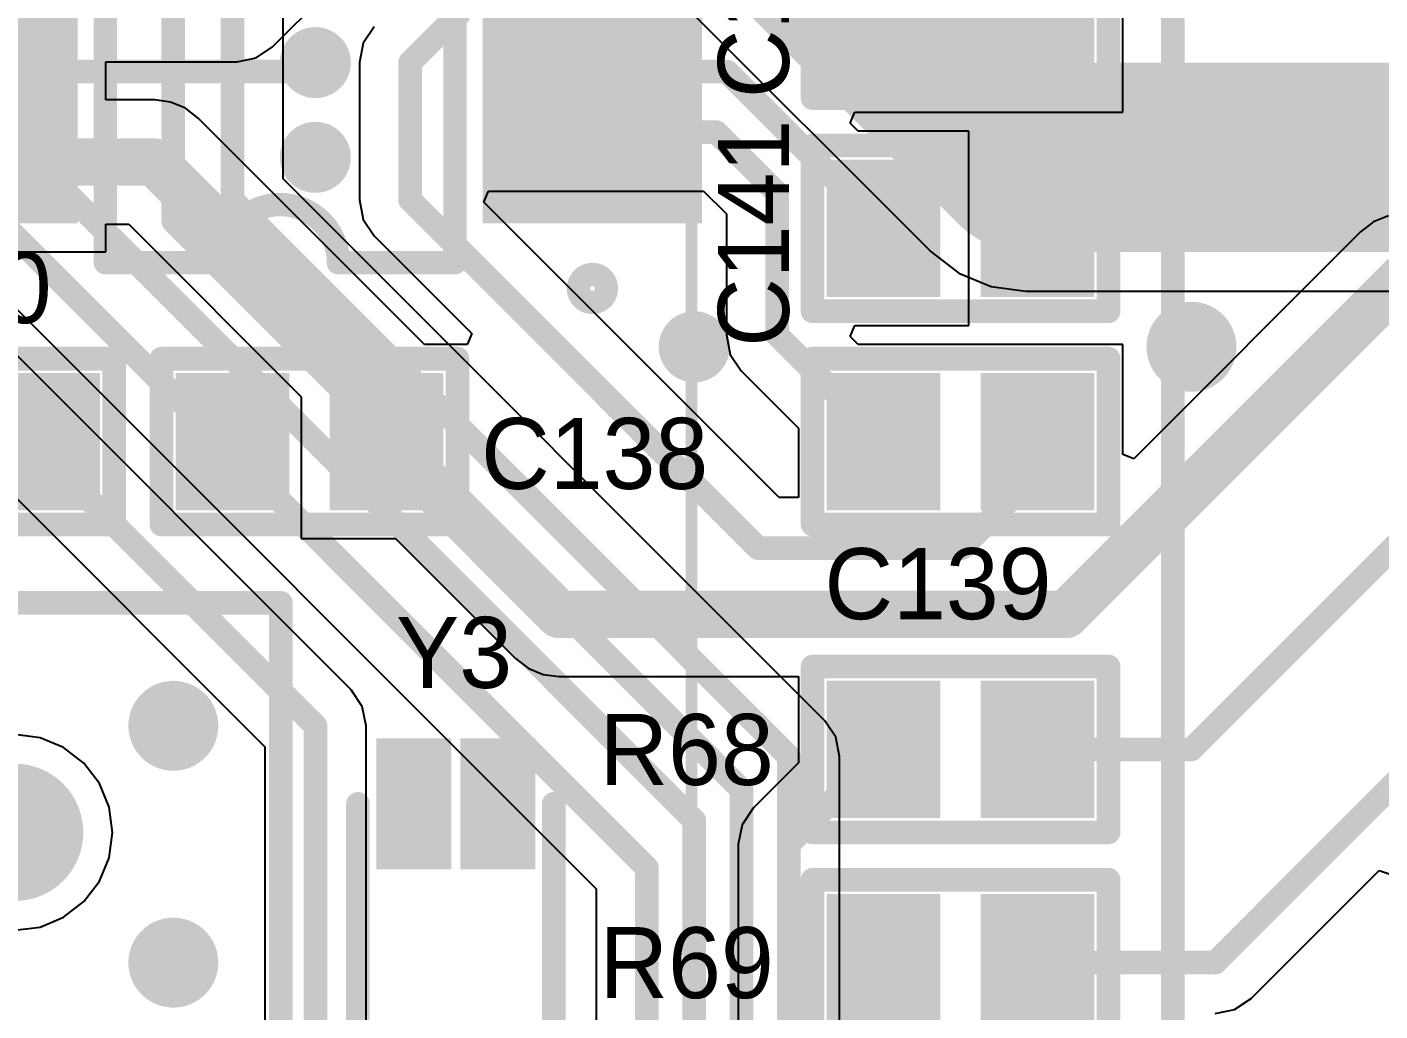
# Model space of a CAD drawing. Extents: x 1012 to 1122, y 1012 to 1122.
# Drawn here: x 1092.15 to 1106.67, y 1096.76 to 1107.31 of the extents above; entities that cross this region are included whole.
import ezdxf

# ---------------------------------------------------------------- set-up
doc = ezdxf.new("R2010")
doc.units = 0
doc.layers.get('0').update_dxf_attribs({"linetype": 'CONTINUOUS'})
for name, color, linetype in [('BOTTOMLAYER', 5, 'CONTINUOUS'), ('BOTTOMSOLDER', 6, 'CONTINUOUS'), ('MULTILAYER', 9, 'CONTINUOUS'), ('TOPLAYER', 1, 'CONTINUOUS'), ('TOPOVERLAY', 2, 'CONTINUOUS'), ('TOPPASTE', 8, 'CONTINUOUS'), ('TOPSOLDER', 216, 'CONTINUOUS')]:
    doc.layers.add(name, color=color, linetype=linetype)

# ---------------------------------------------------------------- blocks, each defined once
blk = doc.blocks.new('CC0603_85')
at = {"layer": 'TOPLAYER'}
for points in [[(-0.508, -0.635), (0.508, -0.635), (-0.508, 0.635), (0.508, 0.635)], [(1.143, -0.635), (2.159, -0.635), (1.143, 0.635), (2.159, 0.635)]]:
    blk.add_solid(points, dxfattribs=at)
at = {"layer": 'TOPOVERLAY', "const_width": 0.254}
for points in [[(-0.762, 0.889), (-0.508, 0.889)], [(-0.762, -0.889), (-0.762, 0.889)], [(-0.508, 0.889), (2.413, 0.889)], [(2.413, -0.889), (2.413, 0.889)], [(-0.762, -0.889), (2.413, -0.889)]]:
    blk.add_lwpolyline(points, dxfattribs=at)
at = {"layer": 'TOPOVERLAY', "const_width": 0.127}
for points in [[(-0.8255, 0.889, 1), (-0.6985, 0.889, 1)], [(-0.8255, 0.889, 1), (-0.6985, 0.889, 1)], [(-0.5715, 0.889, 1), (-0.4445, 0.889, 1)], [(-0.5715, 0.889, 1), (-0.4445, 0.889, 1)], [(2.3495, 0.889, 1), (2.4765, 0.889, 1)], [(2.3495, 0.889, 1), (2.4765, 0.889, 1)], [(-0.8255, -0.889, 1), (-0.6985, -0.889, 1)], [(-0.8255, -0.889, 1), (-0.6985, -0.889, 1)], [(2.3495, -0.889, 1), (2.4765, -0.889, 1)], [(2.3495, -0.889, 1), (2.4765, -0.889, 1)]]:
    blk.add_lwpolyline(points, format="xyb", close=True, dxfattribs=at)
at = {"layer": 'TOPPASTE'}
for points in [[(-0.508, -0.635), (0.508, -0.635), (-0.508, 0.635), (0.508, 0.635)], [(1.143, -0.635), (2.159, -0.635), (1.143, 0.635), (2.159, 0.635)]]:
    blk.add_solid(points, dxfattribs=at)
at = {"layer": 'TOPSOLDER'}
for points in [[(-0.6096, -0.7366), (0.6096, -0.7366), (-0.6096, 0.7366), (0.6096, 0.7366)], [(1.0414, -0.7366), (2.2606, -0.7366), (1.0414, 0.7366), (2.2606, 0.7366)]]:
    blk.add_solid(points, dxfattribs=at)
blk = doc.blocks.new('CC0603_90')
at = {"layer": 'TOPLAYER'}
for points in [[(-0.508, -0.635), (0.508, -0.635), (-0.508, 0.635), (0.508, 0.635)], [(1.143, -0.635), (2.159, -0.635), (1.143, 0.635), (2.159, 0.635)]]:
    blk.add_solid(points, dxfattribs=at)
at = {"layer": 'TOPOVERLAY', "const_width": 0.254}
for points in [[(-0.762, 0.889), (-0.762, -0.889)], [(-0.508, 0.889), (-0.762, 0.889)], [(2.413, 0.889), (-0.508, 0.889)], [(2.413, 0.889), (2.413, -0.889)], [(2.413, -0.889), (-0.762, -0.889)]]:
    blk.add_lwpolyline(points, dxfattribs=at)
at = {"layer": 'TOPOVERLAY', "const_width": 0.127}
for points in [[(-0.8255, 0.889, 1), (-0.6985, 0.889, 1)], [(-0.8255, 0.889, 1), (-0.6985, 0.889, 1)], [(-0.5715, 0.889, 1), (-0.4445, 0.889, 1)], [(-0.5715, 0.889, 1), (-0.4445, 0.889, 1)], [(2.3495, 0.889, 1), (2.4765, 0.889, 1)], [(2.3495, 0.889, 1), (2.4765, 0.889, 1)], [(-0.8255, -0.889, 1), (-0.6985, -0.889, 1)], [(-0.8255, -0.889, 1), (-0.6985, -0.889, 1)], [(2.3495, -0.889, 1), (2.4765, -0.889, 1)], [(2.3495, -0.889, 1), (2.4765, -0.889, 1)]]:
    blk.add_lwpolyline(points, format="xyb", close=True, dxfattribs=at)
at = {"layer": 'TOPPASTE'}
for points in [[(-0.508, -0.635), (0.508, -0.635), (-0.508, 0.635), (0.508, 0.635)], [(1.143, -0.635), (2.159, -0.635), (1.143, 0.635), (2.159, 0.635)]]:
    blk.add_solid(points, dxfattribs=at)
at = {"layer": 'TOPSOLDER'}
for points in [[(-0.6096, -0.7366), (0.6096, -0.7366), (-0.6096, 0.7366), (0.6096, 0.7366)], [(1.0414, -0.7366), (2.2606, -0.7366), (1.0414, 0.7366), (2.2606, 0.7366)]]:
    blk.add_solid(points, dxfattribs=at)
blk = doc.blocks.new('CC0603_91')
at = {"layer": 'TOPLAYER'}
for points in [[(-0.508, -0.635), (0.508, -0.635), (-0.508, 0.635), (0.508, 0.635)], [(1.143, -0.635), (2.159, -0.635), (1.143, 0.635), (2.159, 0.635)]]:
    blk.add_solid(points, dxfattribs=at)
at = {"layer": 'TOPOVERLAY', "const_width": 0.254}
for points in [[(-0.762, -0.889), (-0.762, 0.889)], [(-0.762, 0.889), (-0.508, 0.889)], [(-0.508, 0.889), (2.413, 0.889)], [(2.413, -0.889), (2.413, 0.889)], [(-0.762, -0.889), (2.413, -0.889)]]:
    blk.add_lwpolyline(points, dxfattribs=at)
at = {"layer": 'TOPOVERLAY', "const_width": 0.127}
for points in [[(-0.8255, 0.889, 1), (-0.6985, 0.889, 1)], [(-0.8255, 0.889, 1), (-0.6985, 0.889, 1)], [(-0.5715, 0.889, 1), (-0.4445, 0.889, 1)], [(-0.5715, 0.889, 1), (-0.4445, 0.889, 1)], [(2.3495, 0.889, 1), (2.4765, 0.889, 1)], [(2.3495, 0.889, 1), (2.4765, 0.889, 1)], [(-0.8255, -0.889, 1), (-0.6985, -0.889, 1)], [(-0.8255, -0.889, 1), (-0.6985, -0.889, 1)], [(2.3495, -0.889, 1), (2.4765, -0.889, 1)], [(2.3495, -0.889, 1), (2.4765, -0.889, 1)]]:
    blk.add_lwpolyline(points, format="xyb", close=True, dxfattribs=at)
at = {"layer": 'TOPPASTE'}
for points in [[(-0.508, -0.635), (0.508, -0.635), (-0.508, 0.635), (0.508, 0.635)], [(1.143, -0.635), (2.159, -0.635), (1.143, 0.635), (2.159, 0.635)]]:
    blk.add_solid(points, dxfattribs=at)
at = {"layer": 'TOPSOLDER'}
for points in [[(-0.6096, -0.7366), (0.6096, -0.7366), (-0.6096, 0.7366), (0.6096, 0.7366)], [(1.0414, -0.7366), (2.2606, -0.7366), (1.0414, 0.7366), (2.2606, 0.7366)]]:
    blk.add_solid(points, dxfattribs=at)
blk = doc.blocks.new('CC0603_93')
at = {"layer": 'TOPLAYER'}
for points in [[(-0.508, -0.635), (0.508, -0.635), (-0.508, 0.635), (0.508, 0.635)], [(1.143, -0.635), (2.159, -0.635), (1.143, 0.635), (2.159, 0.635)]]:
    blk.add_solid(points, dxfattribs=at)
at = {"layer": 'TOPOVERLAY', "const_width": 0.254}
for points in [[(-0.762, 0.889), (-0.762, -0.889)], [(-0.508, 0.889), (-0.762, 0.889)], [(2.413, 0.889), (-0.508, 0.889)], [(2.413, 0.889), (2.413, -0.889)], [(2.413, -0.889), (-0.762, -0.889)]]:
    blk.add_lwpolyline(points, dxfattribs=at)
at = {"layer": 'TOPOVERLAY', "const_width": 0.127}
for points in [[(-0.8255, 0.889, 1), (-0.6985, 0.889, 1)], [(-0.8255, 0.889, 1), (-0.6985, 0.889, 1)], [(-0.5715, 0.889, 1), (-0.4445, 0.889, 1)], [(-0.5715, 0.889, 1), (-0.4445, 0.889, 1)], [(2.3495, 0.889, 1), (2.4765, 0.889, 1)], [(2.3495, 0.889, 1), (2.4765, 0.889, 1)], [(-0.8255, -0.889, 1), (-0.6985, -0.889, 1)], [(-0.8255, -0.889, 1), (-0.6985, -0.889, 1)], [(2.3495, -0.889, 1), (2.4765, -0.889, 1)], [(2.3495, -0.889, 1), (2.4765, -0.889, 1)]]:
    blk.add_lwpolyline(points, format="xyb", close=True, dxfattribs=at)
at = {"layer": 'TOPPASTE'}
for points in [[(-0.508, -0.635), (0.508, -0.635), (-0.508, 0.635), (0.508, 0.635)], [(1.143, -0.635), (2.159, -0.635), (1.143, 0.635), (2.159, 0.635)]]:
    blk.add_solid(points, dxfattribs=at)
at = {"layer": 'TOPSOLDER'}
for points in [[(-0.6096, -0.7366), (0.6096, -0.7366), (-0.6096, 0.7366), (0.6096, 0.7366)], [(1.0414, -0.7366), (2.2606, -0.7366), (1.0414, 0.7366), (2.2606, 0.7366)]]:
    blk.add_solid(points, dxfattribs=at)
blk = doc.blocks.new('CC0603_94')
at = {"layer": 'TOPLAYER'}
for points in [[(-0.508, -0.635), (0.508, -0.635), (-0.508, 0.635), (0.508, 0.635)], [(1.143, -0.635), (2.159, -0.635), (1.143, 0.635), (2.159, 0.635)]]:
    blk.add_solid(points, dxfattribs=at)
at = {"layer": 'TOPOVERLAY', "const_width": 0.254}
for points in [[(-0.762, -0.889), (-0.762, 0.889)], [(-0.762, 0.889), (-0.508, 0.889)], [(-0.508, 0.889), (2.413, 0.889)], [(2.413, -0.889), (2.413, 0.889)], [(-0.762, -0.889), (2.413, -0.889)]]:
    blk.add_lwpolyline(points, dxfattribs=at)
at = {"layer": 'TOPOVERLAY', "const_width": 0.127}
for points in [[(-0.8255, 0.889, 1), (-0.6985, 0.889, 1)], [(-0.8255, 0.889, 1), (-0.6985, 0.889, 1)], [(-0.5715, 0.889, 1), (-0.4445, 0.889, 1)], [(-0.5715, 0.889, 1), (-0.4445, 0.889, 1)], [(2.3495, 0.889, 1), (2.4765, 0.889, 1)], [(2.3495, 0.889, 1), (2.4765, 0.889, 1)], [(-0.8255, -0.889, 1), (-0.6985, -0.889, 1)], [(-0.8255, -0.889, 1), (-0.6985, -0.889, 1)], [(2.3495, -0.889, 1), (2.4765, -0.889, 1)], [(2.3495, -0.889, 1), (2.4765, -0.889, 1)]]:
    blk.add_lwpolyline(points, format="xyb", close=True, dxfattribs=at)
at = {"layer": 'TOPPASTE'}
for points in [[(-0.508, -0.635), (0.508, -0.635), (-0.508, 0.635), (0.508, 0.635)], [(1.143, -0.635), (2.159, -0.635), (1.143, 0.635), (2.159, 0.635)]]:
    blk.add_solid(points, dxfattribs=at)
at = {"layer": 'TOPSOLDER'}
for points in [[(-0.6096, -0.7366), (0.6096, -0.7366), (-0.6096, 0.7366), (0.6096, 0.7366)], [(1.0414, -0.7366), (2.2606, -0.7366), (1.0414, 0.7366), (2.2606, 0.7366)]]:
    blk.add_solid(points, dxfattribs=at)
blk = doc.blocks.new('CON9_2_54MM_118')
at = {"layer": 'TOPOVERLAY', "const_width": 0.254}
blk.add_lwpolyline([(22.86, -3.499993), (-2.54, -3.499993)], dxfattribs=at)
blk = doc.blocks.new('CC0603_193')
at = {"layer": 'TOPLAYER'}
for points in [[(-0.508, -0.635), (0.508, -0.635), (-0.508, 0.635), (0.508, 0.635)], [(1.143, -0.635), (2.159, -0.635), (1.143, 0.635), (2.159, 0.635)]]:
    blk.add_solid(points, dxfattribs=at)
at = {"layer": 'TOPOVERLAY', "const_width": 0.254}
for points in [[(-0.762, 0.889), (-0.762, -0.889)], [(-0.508, 0.889), (-0.762, 0.889)], [(2.413, 0.889), (-0.508, 0.889)], [(2.413, 0.889), (2.413, -0.889)], [(2.413, -0.889), (-0.762, -0.889)]]:
    blk.add_lwpolyline(points, dxfattribs=at)
at = {"layer": 'TOPOVERLAY', "const_width": 0.127}
for points in [[(-0.8255, 0.889, 1), (-0.6985, 0.889, 1)], [(-0.8255, 0.889, 1), (-0.6985, 0.889, 1)], [(-0.5715, 0.889, 1), (-0.4445, 0.889, 1)], [(-0.5715, 0.889, 1), (-0.4445, 0.889, 1)], [(2.3495, 0.889, 1), (2.4765, 0.889, 1)], [(2.3495, 0.889, 1), (2.4765, 0.889, 1)], [(-0.8255, -0.889, 1), (-0.6985, -0.889, 1)], [(-0.8255, -0.889, 1), (-0.6985, -0.889, 1)], [(2.3495, -0.889, 1), (2.4765, -0.889, 1)], [(2.3495, -0.889, 1), (2.4765, -0.889, 1)]]:
    blk.add_lwpolyline(points, format="xyb", close=True, dxfattribs=at)
at = {"layer": 'TOPPASTE'}
for points in [[(-0.508, -0.635), (0.508, -0.635), (-0.508, 0.635), (0.508, 0.635)], [(1.143, -0.635), (2.159, -0.635), (1.143, 0.635), (2.159, 0.635)]]:
    blk.add_solid(points, dxfattribs=at)
at = {"layer": 'TOPSOLDER'}
for points in [[(-0.6096, -0.7366), (0.6096, -0.7366), (-0.6096, 0.7366), (0.6096, 0.7366)], [(1.0414, -0.7366), (2.2606, -0.7366), (1.0414, 0.7366), (2.2606, 0.7366)]]:
    blk.add_solid(points, dxfattribs=at)
blk = doc.blocks.new('CC0603_194')
at = {"layer": 'TOPLAYER'}
for points in [[(-0.508, -0.635), (0.508, -0.635), (-0.508, 0.635), (0.508, 0.635)], [(1.143, -0.635), (2.159, -0.635), (1.143, 0.635), (2.159, 0.635)]]:
    blk.add_solid(points, dxfattribs=at)
at = {"layer": 'TOPOVERLAY', "const_width": 0.254}
for points in [[(-0.762, 0.889), (-0.762, -0.889)], [(-0.508, 0.889), (-0.762, 0.889)], [(2.413, 0.889), (-0.508, 0.889)], [(2.413, 0.889), (2.413, -0.889)], [(2.413, -0.889), (-0.762, -0.889)]]:
    blk.add_lwpolyline(points, dxfattribs=at)
at = {"layer": 'TOPOVERLAY', "const_width": 0.127}
for points in [[(-0.8255, 0.889, 1), (-0.6985, 0.889, 1)], [(-0.8255, 0.889, 1), (-0.6985, 0.889, 1)], [(-0.5715, 0.889, 1), (-0.4445, 0.889, 1)], [(-0.5715, 0.889, 1), (-0.4445, 0.889, 1)], [(2.3495, 0.889, 1), (2.4765, 0.889, 1)], [(2.3495, 0.889, 1), (2.4765, 0.889, 1)], [(-0.8255, -0.889, 1), (-0.6985, -0.889, 1)], [(-0.8255, -0.889, 1), (-0.6985, -0.889, 1)], [(2.3495, -0.889, 1), (2.4765, -0.889, 1)], [(2.3495, -0.889, 1), (2.4765, -0.889, 1)]]:
    blk.add_lwpolyline(points, format="xyb", close=True, dxfattribs=at)
at = {"layer": 'TOPPASTE'}
for points in [[(-0.508, -0.635), (0.508, -0.635), (-0.508, 0.635), (0.508, 0.635)], [(1.143, -0.635), (2.159, -0.635), (1.143, 0.635), (2.159, 0.635)]]:
    blk.add_solid(points, dxfattribs=at)
at = {"layer": 'TOPSOLDER'}
for points in [[(-0.6096, -0.7366), (0.6096, -0.7366), (-0.6096, 0.7366), (0.6096, 0.7366)], [(1.0414, -0.7366), (2.2606, -0.7366), (1.0414, 0.7366), (2.2606, 0.7366)]]:
    blk.add_solid(points, dxfattribs=at)
blk = doc.blocks.new('TSSOP20_244')
at = {"layer": 'TOPLAYER'}
for points in [[(-1.075, -0.225), (1.075, -0.225), (-1.075, 0.225), (1.075, 0.225)], [(5.625, -0.225), (7.775, -0.225), (5.625, 0.225), (7.775, 0.225)], [(-1.075, -0.875), (1.075, -0.875), (-1.075, -0.425), (1.075, -0.425)], [(5.625, -0.875), (7.775, -0.875), (5.625, -0.425), (7.775, -0.425)], [(-1.075, -1.525), (1.075, -1.525), (-1.075, -1.075), (1.075, -1.075)], [(5.625, -1.525), (7.775, -1.525), (5.625, -1.075), (7.775, -1.075)], [(-1.075, -2.175), (1.075, -2.175), (-1.075, -1.725), (1.075, -1.725)], [(5.625, -2.175), (7.775, -2.175), (5.625, -1.725), (7.775, -1.725)], [(-1.075, -2.825), (1.075, -2.825), (-1.075, -2.375), (1.075, -2.375)], [(5.625, -2.825), (7.775, -2.825), (5.625, -2.375), (7.775, -2.375)], [(-1.075, -3.475), (1.075, -3.475), (-1.075, -3.025), (1.075, -3.025)], [(5.625, -3.475), (7.775, -3.475), (5.625, -3.025), (7.775, -3.025)], [(-1.075, -4.125), (1.075, -4.125), (-1.075, -3.675), (1.075, -3.675)], [(5.625, -4.125), (7.775, -4.125), (5.625, -3.675), (7.775, -3.675)], [(-1.075, -4.775), (1.075, -4.775), (-1.075, -4.325), (1.075, -4.325)], [(5.625, -4.775), (7.775, -4.775), (5.625, -4.325), (7.775, -4.325)], [(-1.075, -5.425), (1.075, -5.425), (-1.075, -4.975), (1.075, -4.975)], [(5.625, -5.425), (7.775, -5.425), (5.625, -4.975), (7.775, -4.975)], [(-1.075, -6.075), (1.075, -6.075), (-1.075, -5.625), (1.075, -5.625)], [(5.625, -6.075), (7.775, -6.075), (5.625, -5.625), (7.775, -5.625)]]:
    blk.add_solid(points, dxfattribs=at)
at = {"layer": 'TOPOVERLAY'}
for points, const_width in [([(0.15, 1.025, 1), (-0.15, 1.025, 1)], 0.25), ([(-0.213, 1.025, 1), (-0.088, 1.025, 1)], 0.125), ([(0.088, 1.025, 1), (0.213, 1.025, 1)], 0.125), ([(1.413, 0.75, 1), (1.538, 0.75, 1)], 0.125), ([(1.413, 0.75, 1), (1.538, 0.75, 1)], 0.125), ([(2.663, 0.75, 1), (2.788, 0.75, 1)], 0.125), ([(2.663, 0.75, 1), (2.788, 0.75, 1)], 0.125), ([(3.913, 0.75, 1), (4.037, 0.75, 1)], 0.125), ([(3.913, 0.75, 1), (4.037, 0.75, 1)], 0.125), ([(5.163, 0.75, 1), (5.288, 0.75, 1)], 0.125), ([(5.163, 0.75, 1), (5.288, 0.75, 1)], 0.125), ([(1.413, -6.6, 1), (1.538, -6.6, 1)], 0.125), ([(1.413, -6.6, 1), (1.538, -6.6, 1)], 0.125), ([(5.163, -6.6, 1), (5.288, -6.6, 1)], 0.125), ([(5.163, -6.6, 1), (5.288, -6.6, 1)], 0.125)]:
    blk.add_lwpolyline(points, format="xyb", close=True, dxfattribs=dict(at, const_width=const_width))
at = {"layer": 'TOPOVERLAY', "const_width": 0.25}
for points in [[(1.475, 0.75), (1.475, -6.6)], [(2.725, 0.75), (1.475, 0.75)], [(5.225, 0.75), (3.975, 0.75)], [(5.225, 0.75), (5.225, -6.6)], [(5.225, -6.6), (1.475, -6.6)]]:
    blk.add_lwpolyline(points, dxfattribs=at)
blk.add_lwpolyline([(3.975, 0.75, -1), (2.725, 0.75)], format="xyb", dxfattribs=at)
at = {"layer": 'TOPPASTE'}
for points in [[(-1.075, -0.225), (1.075, -0.225), (-1.075, 0.225), (1.075, 0.225)], [(5.625, -0.225), (7.775, -0.225), (5.625, 0.225), (7.775, 0.225)], [(-1.075, -0.875), (1.075, -0.875), (-1.075, -0.425), (1.075, -0.425)], [(5.625, -0.875), (7.775, -0.875), (5.625, -0.425), (7.775, -0.425)], [(-1.075, -1.525), (1.075, -1.525), (-1.075, -1.075), (1.075, -1.075)], [(5.625, -1.525), (7.775, -1.525), (5.625, -1.075), (7.775, -1.075)], [(-1.075, -2.175), (1.075, -2.175), (-1.075, -1.725), (1.075, -1.725)], [(5.625, -2.175), (7.775, -2.175), (5.625, -1.725), (7.775, -1.725)], [(-1.075, -2.825), (1.075, -2.825), (-1.075, -2.375), (1.075, -2.375)], [(5.625, -2.825), (7.775, -2.825), (5.625, -2.375), (7.775, -2.375)], [(-1.075, -3.475), (1.075, -3.475), (-1.075, -3.025), (1.075, -3.025)], [(5.625, -3.475), (7.775, -3.475), (5.625, -3.025), (7.775, -3.025)], [(-1.075, -4.125), (1.075, -4.125), (-1.075, -3.675), (1.075, -3.675)], [(5.625, -4.125), (7.775, -4.125), (5.625, -3.675), (7.775, -3.675)], [(-1.075, -4.775), (1.075, -4.775), (-1.075, -4.325), (1.075, -4.325)], [(5.625, -4.775), (7.775, -4.775), (5.625, -4.325), (7.775, -4.325)], [(-1.075, -5.425), (1.075, -5.425), (-1.075, -4.975), (1.075, -4.975)], [(5.625, -5.425), (7.775, -5.425), (5.625, -4.975), (7.775, -4.975)], [(-1.075, -6.075), (1.075, -6.075), (-1.075, -5.625), (1.075, -5.625)], [(5.625, -6.075), (7.775, -6.075), (5.625, -5.625), (7.775, -5.625)]]:
    blk.add_solid(points, dxfattribs=at)
at = {"layer": 'TOPSOLDER'}
for points in [[(-1.177, -0.327), (1.177, -0.327), (-1.177, 0.327), (1.177, 0.327)], [(5.523, -0.327), (7.877, -0.327), (5.523, 0.327), (7.877, 0.327)], [(-1.177, -0.977), (1.177, -0.977), (-1.177, -0.323), (1.177, -0.323)], [(5.523, -0.977), (7.877, -0.977), (5.523, -0.323), (7.877, -0.323)], [(-1.177, -1.627), (1.177, -1.627), (-1.177, -0.973), (1.177, -0.973)], [(5.523, -1.627), (7.877, -1.627), (5.523, -0.973), (7.877, -0.973)], [(-1.177, -2.277), (1.177, -2.277), (-1.177, -1.623), (1.177, -1.623)], [(5.523, -2.277), (7.877, -2.277), (5.523, -1.623), (7.877, -1.623)], [(-1.177, -2.927), (1.177, -2.927), (-1.177, -2.273), (1.177, -2.273)], [(5.523, -2.927), (7.877, -2.927), (5.523, -2.273), (7.877, -2.273)], [(-1.177, -3.577), (1.177, -3.577), (-1.177, -2.923), (1.177, -2.923)], [(5.523, -3.577), (7.877, -3.577), (5.523, -2.923), (7.877, -2.923)], [(-1.177, -4.227), (1.177, -4.227), (-1.177, -3.573), (1.177, -3.573)], [(5.523, -4.227), (7.877, -4.227), (5.523, -3.573), (7.877, -3.573)], [(-1.177, -4.877), (1.177, -4.877), (-1.177, -4.223), (1.177, -4.223)], [(5.523, -4.877), (7.877, -4.877), (5.523, -4.223), (7.877, -4.223)], [(-1.177, -5.527), (1.177, -5.527), (-1.177, -4.873), (1.177, -4.873)], [(5.523, -5.527), (7.877, -5.527), (5.523, -4.873), (7.877, -4.873)], [(-1.177, -6.177), (1.177, -6.177), (-1.177, -5.523), (1.177, -5.523)], [(5.523, -6.177), (7.877, -6.177), (5.523, -5.523), (7.877, -5.523)]]:
    blk.add_solid(points, dxfattribs=at)
blk = doc.blocks.new('XCYAI_248')
at = {"layer": 'BOTTOMLAYER', "const_width": 0.635}
for points in [[(-2.8575, 0, 1), (-2.2225, 0, 1)], [(2.2225, 0, 1), (2.8575, 0, 1)]]:
    blk.add_lwpolyline(points, format="xyb", close=True, dxfattribs=at)
at = {"layer": 'BOTTOMSOLDER', "const_width": 0.7366}
for points in [[(-2.9083, 0, 1), (-2.1717, 0, 1)], [(2.1717, 0, 1), (2.9083, 0, 1)]]:
    blk.add_lwpolyline(points, format="xyb", close=True, dxfattribs=at)
at = {"layer": 'MULTILAYER', "const_width": 0.635}
for points in [[(-2.8575, 0, 1), (-2.2225, 0, 1)], [(2.2225, 0, 1), (2.8575, 0, 1)]]:
    blk.add_lwpolyline(points, format="xyb", close=True, dxfattribs=at)
at = {"layer": 'TOPLAYER', "const_width": 0.635}
for points in [[(-2.8575, 0, 1), (-2.2225, 0, 1)], [(2.2225, 0, 1), (2.8575, 0, 1)]]:
    blk.add_lwpolyline(points, format="xyb", close=True, dxfattribs=at)
at = {"layer": 'TOPOVERLAY', "const_width": 0.254}
for points in [[(-5.588, 2.45999), (5.395976, 2.45999)], [(-5.588, -2.54), (-5.588, 2.45999)], [(5.395976, -2.54), (5.395976, 2.45999)], [(-5.588, -2.54), (5.395976, -2.54)]]:
    blk.add_lwpolyline(points, dxfattribs=at)
at = {"layer": 'TOPOVERLAY', "const_width": 0.127}
for points in [[(-5.6515, 2.45999, 1), (-5.5245, 2.45999, 1)], [(-5.6515, 2.45999, 1), (-5.5245, 2.45999, 1)], [(5.332476, 2.45999, 1), (5.459476, 2.45999, 1)], [(5.332476, 2.45999, 1), (5.459476, 2.45999, 1)], [(-5.6515, -2.54, 1), (-5.5245, -2.54, 1)], [(-5.6515, -2.54, 1), (-5.5245, -2.54, 1)], [(5.332476, -2.54, 1), (5.459476, -2.54, 1)], [(5.332476, -2.54, 1), (5.459476, -2.54, 1)]]:
    blk.add_lwpolyline(points, format="xyb", close=True, dxfattribs=at)
at = {"layer": 'TOPSOLDER', "const_width": 0.7366}
for points in [[(-2.9083, 0, 1), (-2.1717, 0, 1)], [(2.1717, 0, 1), (2.9083, 0, 1)]]:
    blk.add_lwpolyline(points, format="xyb", close=True, dxfattribs=at)
blk = doc.blocks.new('MC_146_249')
at = {"layer": 'TOPLAYER'}
for points in [[(0.6, 1.2), (-0.6, 1.2), (0.6, 0.6), (-0.6, 0.6)], [(6.9, 1.2), (5.7, 1.2), (6.9, 0.6), (5.7, 0.6)], [(0.6, 0.3), (-0.6, 0.3), (0.6, -0.3), (-0.6, -0.3)], [(6.9, 0.3), (5.7, 0.3), (6.9, -0.3), (5.7, -0.3)]]:
    blk.add_solid(points, dxfattribs=at)
at = {"layer": 'TOPOVERLAY', "const_width": 0.254}
for points in [[(0, 1.5), (6.3, 1.5)], [(0, -0.6), (6.3, -0.6)]]:
    blk.add_lwpolyline(points, dxfattribs=at)
at = {"layer": 'TOPOVERLAY'}
for points, const_width in [([(-0.064, 1.5, 1), (0.064, 1.5, 1)], 0.127), ([(6.236, 1.5, 1), (6.363, 1.5, 1)], 0.127), ([(1.629, 0, 1), (0.911, 0, 1)], 0.254), ([(0.847, 0, 1), (0.974, 0, 1)], 0.127), ([(1.566, 0, 1), (1.693, 0, 1)], 0.127), ([(-0.064, -0.6, 1), (0.064, -0.6, 1)], 0.127), ([(6.236, -0.6, 1), (6.363, -0.6, 1)], 0.127)]:
    blk.add_lwpolyline(points, format="xyb", close=True, dxfattribs=dict(at, const_width=const_width))
at = {"layer": 'TOPPASTE'}
for points in [[(0.6, 1.2), (-0.6, 1.2), (0.6, 0.6), (-0.6, 0.6)], [(6.9, 1.2), (5.7, 1.2), (6.9, 0.6), (5.7, 0.6)], [(0.6, 0.3), (-0.6, 0.3), (0.6, -0.3), (-0.6, -0.3)], [(6.9, 0.3), (5.7, 0.3), (6.9, -0.3), (5.7, -0.3)]]:
    blk.add_solid(points, dxfattribs=at)
at = {"layer": 'TOPSOLDER'}
for points in [[(0.702, 1.302), (-0.702, 1.302), (0.702, 0.498), (-0.702, 0.498)], [(7.002, 1.302), (5.598, 1.302), (7.002, 0.498), (5.598, 0.498)], [(0.702, 0.402), (-0.702, 0.402), (0.702, -0.402), (-0.702, -0.402)], [(7.002, 0.402), (5.598, 0.402), (7.002, -0.402), (5.598, -0.402)]]:
    blk.add_solid(points, dxfattribs=at)

msp = doc.modelspace()

# ---------------------------------------------------------------- linework, layer by layer
at = {"layer": 'BOTTOMLAYER'}
for p, q in [((1096.559, 1110.196), (1101.854, 1104.902)), ((1095.633, 1100.205), (1088.038, 1107.799)), ((1094.903, 1105.684), (1094.903, 1107.723)), ((1087.428, 1106.871), (1094.704, 1099.595)), ((1089.571, 1106.76), (1098.26, 1098.071)), ((1100.713, 1099.874), (1094.903, 1105.684)), ((1101.854, 1104.902), (1101.854, 1104.902)), ((1101.854, 1104.902), (1102.151, 1104.674)), ((1102.151, 1104.674), (1102.151, 1104.674)), ((1102.151, 1104.674), (1102.151, 1104.674)), ((1102.151, 1104.674), (1102.151, 1104.674)), ((1102.151, 1104.674), (1102.151, 1104.674)), ((1102.151, 1104.674), (1102.151, 1104.674)), ((1102.151, 1104.674), (1102.497, 1104.53)), ((1102.497, 1104.53), (1102.868, 1104.481)), ((1102.868, 1104.481), (1102.868, 1104.481)), ((1102.868, 1104.481), (1107.272, 1104.481)), ((1095.75, 1100.028), (1095.633, 1100.205)), ((1095.792, 1099.82), (1095.75, 1100.028)), ((1095.792, 1091.322), (1095.792, 1099.82)), ((1100.83, 1099.698), (1100.713, 1099.874)), ((1092.294, 1099.692), (1092.022, 1099.727)), ((1092.547, 1099.587), (1092.294, 1099.692)), ((1100.872, 1099.49), (1100.83, 1099.698)), ((1092.765, 1099.42), (1092.547, 1099.587)), ((1094.704, 1099.595), (1094.704, 1091.322)), ((1092.932, 1099.202), (1092.765, 1099.42)), ((1100.872, 1086.485), (1100.872, 1099.49)), ((1093.037, 1098.949), (1092.932, 1099.202)), ((1093.073, 1098.677), (1093.037, 1098.949)), ((1093.037, 1098.405), (1093.073, 1098.677)), ((1092.932, 1098.152), (1093.037, 1098.405)), ((1092.765, 1097.934), (1092.932, 1098.152)), ((1098.26, 1098.071), (1098.26, 1087.929)), ((1092.547, 1097.767), (1092.765, 1097.934)), ((1092.022, 1097.627), (1092.294, 1097.662)), ((1092.294, 1097.662), (1092.547, 1097.767))]:
    msp.add_line(p, q, dxfattribs=at)
for points, const_width in [([(1097.153, 1111.631), (1102.868, 1105.916)], 2.032), ([(1093.724, 1105.23), (1093.724, 1109.98)], 0.254), ([(1089.152, 1108.964), (1099.312, 1098.804)], 0.254), ([(1094.359, 1105.459), (1094.359, 1107.948)], 0.254), ([(1087.653, 1107.415), (1095.248, 1099.82)], 0.254), ([(1089.66, 1107.44), (1098.804, 1098.296)], 0.254), ([(1102.868, 1105.916), (1107.948, 1105.916)], 2.032), ([(1094.359, 1105.459), (1100.328, 1099.49)], 0.254), ([(1093.724, 1105.23), (1099.82, 1099.134)], 0.254), ([(1095.248, 1090.905), (1095.248, 1099.82)], 0.254), ([(1100.328, 1086.485), (1100.328, 1099.49)], 0.254), ([(1099.82, 1086.79), (1099.82, 1099.134)], 0.254), ([(1099.312, 1087.247), (1099.312, 1098.804)], 0.254), ([(1098.804, 1087.704), (1098.804, 1098.296)], 0.254)]:
    msp.add_lwpolyline(points, dxfattribs=dict(at, const_width=const_width))
for points, const_width in [([(1095.108, 1106.932, 1), (1095.388, 1106.932, 1)], 0.279), ([(1102.36, 1105.916, 1), (1103.376, 1105.916, 1)], 1.016), ([(1102.36, 1105.916, 1), (1103.376, 1105.916, 1)], 1.016), ([(1095.108, 1105.916, 1), (1095.388, 1105.916, 1)], 0.279), ([(1094.295, 1105.459, 1), (1094.422, 1105.459, 1)], 0.127), ([(1094.295, 1105.459, 1), (1094.422, 1105.459, 1)], 0.127), ([(1093.66, 1105.23, 1), (1093.787, 1105.23, 1)], 0.127), ([(1093.66, 1105.23, 1), (1093.787, 1105.23, 1)], 0.127), ([(1099.172, 1103.884, 1), (1099.452, 1103.884, 1)], 0.279), ([(1104.456, 1103.884, 1), (1104.836, 1103.884, 1)], 0.381), ([(1093.534, 1099.82, 1), (1093.915, 1099.82, 1)], 0.381), ([(1095.185, 1099.82, 1), (1095.312, 1099.82, 1)], 0.127), ([(1095.185, 1099.82, 1), (1095.312, 1099.82, 1)], 0.127), ([(1100.264, 1099.49, 1), (1100.391, 1099.49, 1)], 0.127), ([(1100.264, 1099.49, 1), (1100.391, 1099.49, 1)], 0.127), ([(1099.756, 1099.134, 1), (1099.883, 1099.134, 1)], 0.127), ([(1099.756, 1099.134, 1), (1099.883, 1099.134, 1)], 0.127), ([(1099.248, 1098.804, 1), (1099.376, 1098.804, 1)], 0.127), ([(1099.248, 1098.804, 1), (1099.376, 1098.804, 1)], 0.127), ([(1098.741, 1098.296, 1), (1098.868, 1098.296, 1)], 0.127), ([(1098.741, 1098.296, 1), (1098.868, 1098.296, 1)], 0.127), ([(1093.534, 1097.28, 1), (1093.915, 1097.28, 1)], 0.381)]:
    msp.add_lwpolyline(points, format="xyb", close=True, dxfattribs=dict(at, const_width=const_width))
at = {"layer": 'BOTTOMSOLDER'}
for points, const_width in [([(1095.057, 1106.932, 1), (1095.438, 1106.932, 1)], 0.381), ([(1095.057, 1105.916, 1), (1095.438, 1105.916, 1)], 0.381), ([(1104.405, 1103.884, 1), (1104.887, 1103.884, 1)], 0.483), ([(1099.121, 1103.884, 1), (1099.503, 1103.884, 1)], 0.381), ([(1093.483, 1099.82, 1), (1093.965, 1099.82, 1)], 0.483), ([(1093.483, 1097.28, 1), (1093.965, 1097.28, 1)], 0.483)]:
    msp.add_lwpolyline(points, format="xyb", close=True, dxfattribs=dict(at, const_width=const_width))
at = {"layer": 'MULTILAYER'}
for points, const_width in [([(1095.108, 1106.932, 1), (1095.388, 1106.932, 1)], 0.279), ([(1095.108, 1105.916, 1), (1095.388, 1105.916, 1)], 0.279), ([(1099.172, 1103.884, 1), (1099.452, 1103.884, 1)], 0.279), ([(1104.456, 1103.884, 1), (1104.836, 1103.884, 1)], 0.381), ([(1093.534, 1099.82, 1), (1093.915, 1099.82, 1)], 0.381), ([(1093.534, 1097.28, 1), (1093.915, 1097.28, 1)], 0.381)]:
    msp.add_lwpolyline(points, format="xyb", close=True, dxfattribs=dict(at, const_width=const_width))
at = {"layer": 'TOPLAYER'}
for p, q in [((1103.909, 1106.399), (1103.909, 1108.481)), ((1094.789, 1107.1), (1095.633, 1107.944)), ((1095.879, 1107.317), (1095.762, 1107.14)), ((1094.612, 1106.983), (1094.789, 1107.1)), ((1094.789, 1107.1), (1094.789, 1107.1)), ((1094.789, 1107.1), (1094.789, 1107.1)), ((1095.762, 1107.14), (1095.72, 1106.932)), ((1093.001, 1106.854), (1093.001, 1106.941)), ((1093.001, 1106.941), (1094.404, 1106.941)), ((1094.404, 1106.941), (1094.612, 1106.983)), ((1095.72, 1106.932), (1095.72, 1105.459)), ((1093.001, 1106.816), (1093.001, 1106.854)), ((1093.001, 1106.854), (1093.001, 1106.854)), ((1093.001, 1106.531), (1093.001, 1106.816)), ((1093.001, 1106.816), (1093.001, 1106.816)), ((1093.001, 1106.816), (1093.001, 1106.816)), ((1093.001, 1106.816), (1093.001, 1106.816)), ((1093.521, 1106.531), (1093.001, 1106.531)), ((1093.693, 1106.509), (1093.521, 1106.531)), ((1093.521, 1106.531), (1093.521, 1106.531)), ((1093.854, 1106.442), (1093.693, 1106.509)), ((1093.992, 1106.336), (1093.854, 1106.442)), ((1100.986, 1106.281), (1101.034, 1106.399)), ((1101.034, 1106.399), (1103.909, 1106.399)), ((1096.419, 1103.909), (1093.992, 1106.336)), ((1101.072, 1106.195), (1100.986, 1106.281)), ((1102.258, 1106.195), (1101.072, 1106.195)), ((1102.258, 1104.113), (1102.258, 1106.195)), ((1097.056, 1105.436), (1097.104, 1105.554)), ((1097.104, 1105.554), (1099.413, 1105.554)), ((1099.413, 1105.554), (1099.657, 1105.31)), ((1095.72, 1105.459), (1095.762, 1105.251)), ((1100.223, 1102.269), (1097.056, 1105.436)), ((1093.001, 1104.904), (1093.001, 1105.199)), ((1093.001, 1105.199), (1093.245, 1105.199)), ((1093.245, 1105.199), (1095.096, 1103.348)), ((1095.762, 1105.251), (1095.879, 1105.074)), ((1099.657, 1105.31), (1099.657, 1104.011)), ((1106.599, 1105.223), (1106.461, 1105.117)), ((1106.76, 1105.289), (1106.599, 1105.223)), ((1095.879, 1105.074), (1096.927, 1104.027)), ((1106.461, 1105.117), (1104.027, 1102.683)), ((1106.461, 1105.117), (1106.461, 1105.117)), ((1090.038, 1104.904), (1093.001, 1104.904)), ((1096.927, 1104.027), (1096.878, 1103.909)), ((1100.986, 1103.995), (1101.034, 1104.113)), ((1101.034, 1104.113), (1102.258, 1104.113)), ((1096.878, 1103.909), (1096.419, 1103.909)), ((1099.657, 1104.011), (1099.699, 1103.803)), ((1101.072, 1103.909), (1100.986, 1103.995)), ((1103.909, 1103.909), (1101.072, 1103.909)), ((1103.909, 1102.731), (1103.909, 1103.909)), ((1099.699, 1103.803), (1099.816, 1103.626)), ((1099.816, 1103.626), (1100.43, 1103.013)), ((1095.096, 1103.348), (1095.096, 1101.827)), ((1100.43, 1103.013), (1100.43, 1102.269)), ((1104.027, 1102.683), (1103.909, 1102.731)), ((1100.43, 1102.269), (1100.223, 1102.269)), ((1095.096, 1101.827), (1096.109, 1101.827)), ((1096.109, 1101.827), (1097.393, 1100.543)), ((1097.393, 1100.543), (1097.393, 1100.543)), ((1097.393, 1100.543), (1097.531, 1100.437)), ((1097.531, 1100.437), (1097.692, 1100.37)), ((1097.692, 1100.37), (1097.864, 1100.348)), ((1097.864, 1100.348), (1097.864, 1100.348)), ((1097.864, 1100.348), (1100.43, 1100.348)), ((1100.43, 1100.348), (1100.43, 1099.421)), ((1092.294, 1099.692), (1092.083, 1099.719)), ((1092.547, 1099.587), (1092.294, 1099.692)), ((1092.765, 1099.42), (1092.547, 1099.587)), ((1092.932, 1099.202), (1092.765, 1099.42)), ((1100.43, 1099.421), (1099.943, 1098.935)), ((1093.037, 1098.949), (1092.932, 1099.202)), ((1093.073, 1098.677), (1093.037, 1098.949)), ((1099.943, 1098.935), (1099.826, 1098.758)), ((1093.037, 1098.405), (1093.073, 1098.677)), ((1099.826, 1098.758), (1099.784, 1098.55)), ((1099.784, 1098.55), (1099.784, 1096.264)), ((1092.932, 1098.152), (1093.037, 1098.405)), ((1105.285, 1096.895), (1106.658, 1098.269)), ((1106.658, 1098.269), (1106.778, 1098.228)), ((1092.765, 1097.934), (1092.932, 1098.152)), ((1092.547, 1097.767), (1092.765, 1097.934)), ((1092.083, 1097.635), (1092.294, 1097.662)), ((1092.294, 1097.662), (1092.547, 1097.767)), ((1104.9, 1096.736), (1105.108, 1096.778)), ((1105.108, 1096.778), (1105.285, 1096.895))]:
    msp.add_line(p, q, dxfattribs=at)
for points, const_width in [([(1100.649, 1108.135), (1101.344, 1107.44)], 0.254), ([(1102.995, 1107.44), (1102.995, 1107.77)], 0.254), ([(1096.264, 1106.932), (1096.817, 1107.485)], 0.254), ([(1091.52, 1106.835), (1095.151, 1106.835)], 0.254), ([(1095.151, 1106.835), (1095.248, 1106.932)], 0.254), ([(1096.264, 1105.459), (1096.264, 1106.932)], 0.254), ([(1098.22, 1106.835), (1099.663, 1106.835)], 0.254), ([(1099.663, 1106.835), (1101.344, 1105.154)], 0.254), ([(1098.22, 1106.185), (1099.551, 1106.185)], 0.254), ([(1099.551, 1106.185), (1100.201, 1105.535)], 0.254), ([(1091.514, 1105.865), (1093.521, 1105.865)], 0.508), ([(1093.521, 1105.865), (1096.01, 1103.376)], 0.508), ([(1100.201, 1104.011), (1100.201, 1105.535)], 0.254), ([(1096.264, 1105.459), (1099.998, 1101.725)], 0.254), ([(1103.3, 1101.014), (1106.932, 1104.646)], 0.508), ([(1100.201, 1104.011), (1101.344, 1102.868)], 0.254), ([(1096.01, 1102.868), (1096.01, 1103.376)], 0.508), ([(1096.01, 1102.868), (1097.864, 1101.014)], 0.508), ([(1102.995, 1102.538), (1102.995, 1102.868)], 0.254), ([(1104.646, 1099.566), (1107.948, 1102.868)], 0.254), ([(1102.182, 1101.725), (1102.995, 1102.538)], 0.254), ([(1099.998, 1101.725), (1102.182, 1101.725)], 0.254), ([(1097.864, 1101.014), (1103.3, 1101.014)], 0.508), ([(1104.9, 1097.28), (1107.948, 1100.328)], 0.254), ([(1100.328, 1098.55), (1101.344, 1099.566)], 0.254), ([(1102.995, 1099.566), (1104.646, 1099.566)], 0.254), ([(1100.328, 1096.264), (1100.328, 1098.55)], 0.254), ([(1101.344, 1092.2), (1101.344, 1097.28)], 0.254), ([(1102.995, 1097.28), (1104.9, 1097.28)], 0.254)]:
    msp.add_lwpolyline(points, dxfattribs=dict(at, const_width=const_width))
for points, const_width in [([(1101.281, 1107.44, 1), (1101.408, 1107.44, 1)], 0.127), ([(1102.931, 1107.44, 1), (1103.059, 1107.44, 1)], 0.127), ([(1095.108, 1106.932, 1), (1095.388, 1106.932, 1)], 0.279), ([(1095.087, 1106.835, 1), (1095.214, 1106.835, 1)], 0.127), ([(1095.087, 1106.835, 1), (1095.214, 1106.835, 1)], 0.127), ([(1095.185, 1106.932, 1), (1095.312, 1106.932, 1)], 0.127), ([(1096.2, 1106.932, 1), (1096.328, 1106.932, 1)], 0.127), ([(1096.2, 1106.932, 1), (1096.328, 1106.932, 1)], 0.127), ([(1098.156, 1106.835, 1), (1098.283, 1106.835, 1)], 0.127), ([(1099.6, 1106.835, 1), (1099.727, 1106.835, 1)], 0.127), ([(1099.6, 1106.835, 1), (1099.727, 1106.835, 1)], 0.127), ([(1095.108, 1105.916, 1), (1095.388, 1105.916, 1)], 0.279), ([(1098.156, 1106.185, 1), (1098.283, 1106.185, 1)], 0.127), ([(1099.488, 1106.185, 1), (1099.615, 1106.185, 1)], 0.127), ([(1099.488, 1106.185, 1), (1099.615, 1106.185, 1)], 0.127), ([(1093.394, 1105.865, 1), (1093.648, 1105.865, 1)], 0.254), ([(1093.394, 1105.865, 1), (1093.648, 1105.865, 1)], 0.254), ([(1100.138, 1105.535, 1), (1100.264, 1105.535, 1)], 0.127), ([(1100.138, 1105.535, 1), (1100.264, 1105.535, 1)], 0.127), ([(1096.2, 1105.459, 1), (1096.328, 1105.459, 1)], 0.127), ([(1096.2, 1105.459, 1), (1096.328, 1105.459, 1)], 0.127), ([(1101.281, 1105.154, 1), (1101.408, 1105.154, 1)], 0.127), ([(1099.172, 1103.884, 1), (1099.452, 1103.884, 1)], 0.279), ([(1104.456, 1103.884, 1), (1104.836, 1103.884, 1)], 0.381), ([(1100.138, 1104.011, 1), (1100.264, 1104.011, 1)], 0.127), ([(1100.138, 1104.011, 1), (1100.264, 1104.011, 1)], 0.127), ([(1095.883, 1103.376, 1), (1096.137, 1103.376, 1)], 0.254), ([(1095.883, 1103.376, 1), (1096.137, 1103.376, 1)], 0.254), ([(1095.883, 1102.868, 1), (1096.137, 1102.868, 1)], 0.254), ([(1095.883, 1102.868, 1), (1096.137, 1102.868, 1)], 0.254), ([(1101.281, 1102.868, 1), (1101.408, 1102.868, 1)], 0.127), ([(1102.931, 1102.868, 1), (1103.059, 1102.868, 1)], 0.127), ([(1102.931, 1102.538, 1), (1103.059, 1102.538, 1)], 0.127), ([(1102.931, 1102.538, 1), (1103.059, 1102.538, 1)], 0.127), ([(1099.934, 1101.725, 1), (1100.061, 1101.725, 1)], 0.127), ([(1099.934, 1101.725, 1), (1100.061, 1101.725, 1)], 0.127), ([(1102.119, 1101.725, 1), (1102.246, 1101.725, 1)], 0.127), ([(1102.119, 1101.725, 1), (1102.246, 1101.725, 1)], 0.127), ([(1097.737, 1101.014, 1), (1097.991, 1101.014, 1)], 0.254), ([(1097.737, 1101.014, 1), (1097.991, 1101.014, 1)], 0.254), ([(1103.173, 1101.014, 1), (1103.427, 1101.014, 1)], 0.254), ([(1103.173, 1101.014, 1), (1103.427, 1101.014, 1)], 0.254), ([(1093.534, 1099.82, 1), (1093.915, 1099.82, 1)], 0.381), ([(1101.281, 1099.566, 1), (1101.408, 1099.566, 1)], 0.127), ([(1102.931, 1099.566, 1), (1103.059, 1099.566, 1)], 0.127), ([(1104.582, 1099.566, 1), (1104.709, 1099.566, 1)], 0.127), ([(1104.582, 1099.566, 1), (1104.709, 1099.566, 1)], 0.127), ([(1100.264, 1098.55, 1), (1100.391, 1098.55, 1)], 0.127), ([(1100.264, 1098.55, 1), (1100.391, 1098.55, 1)], 0.127), ([(1093.534, 1097.28, 1), (1093.915, 1097.28, 1)], 0.381), ([(1101.281, 1097.28, 1), (1101.408, 1097.28, 1)], 0.127), ([(1102.931, 1097.28, 1), (1103.059, 1097.28, 1)], 0.127), ([(1104.836, 1097.28, 1), (1104.964, 1097.28, 1)], 0.127), ([(1104.836, 1097.28, 1), (1104.964, 1097.28, 1)], 0.127)]:
    msp.add_lwpolyline(points, format="xyb", close=True, dxfattribs=dict(at, const_width=const_width))
at = {"layer": 'TOPOVERLAY', "const_width": 0.127}
msp.add_lwpolyline([(1099.282, 1059.658), (1099.282, 1116.658)], dxfattribs=at)
at = {"layer": 'TOPSOLDER'}
for points, const_width in [([(1095.057, 1106.932, 1), (1095.438, 1106.932, 1)], 0.381), ([(1095.057, 1105.916, 1), (1095.438, 1105.916, 1)], 0.381), ([(1104.405, 1103.884, 1), (1104.887, 1103.884, 1)], 0.483), ([(1099.121, 1103.884, 1), (1099.503, 1103.884, 1)], 0.381), ([(1093.483, 1099.82, 1), (1093.965, 1099.82, 1)], 0.483), ([(1093.483, 1097.28, 1), (1093.965, 1097.28, 1)], 0.483)]:
    msp.add_lwpolyline(points, format="xyb", close=True, dxfattribs=dict(at, const_width=const_width))

# ---------------------------------------------------------------- block references
for name, p, rotation in [('CON9_2_54MM_118', (1107.948, 1118.616), 270), ('TSSOP20_244', (1098.22, 1105.535), 180), ('CC0603_94', (1101.344, 1107.44), 360), ('CC0603_93', (1102.995, 1105.154), 180), ('CC0603_85', (1090.676, 1102.868), 360), ('CC0603_90', (1096.01, 1102.868), 180), ('XCYAI_248', (1089.482, 1098.677), 360), ('CC0603_193', (1102.995, 1099.566), 180), ('MC_146_249', (1097.205, 1092.683), 90), ('CC0603_194', (1102.995, 1097.28), 180)]:
    msp.add_blockref(name, p, dxfattribs=dict(rotation=rotation))
msp.add_blockref('CC0603_91', (1101.344, 1102.868))

# ---------------------------------------------------------------- texts
at = {"layer": 'TOPOVERLAY'}
for s, p in [('C142', (1100.328, 1106.551)), ('C141', (1100.328, 1103.884))]:
    msp.add_text(s, height=0.762, rotation=90, dxfattribs=at).set_placement(p)
for s, p in [('C80', (1090.549, 1104.138)), ('C138', (1097.026, 1102.36)), ('C139', (1100.709, 1100.963)), ('Y3', (1096.112, 1100.226)), ('R68', (1098.296, 1099.185)), ('R69', (1098.296, 1096.899))]:
    msp.add_text(s, height=0.762, dxfattribs=at).set_placement(p)

doc.saveas('drawing.dxf')
